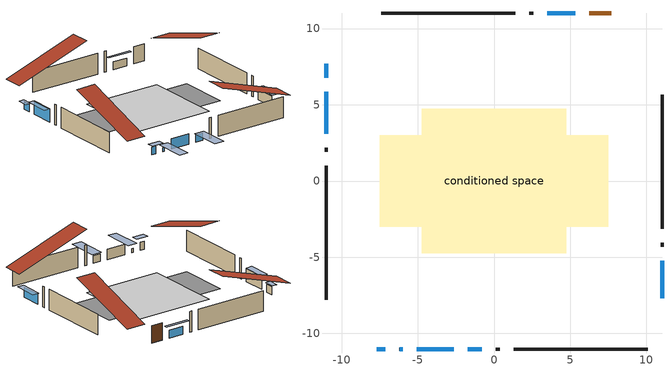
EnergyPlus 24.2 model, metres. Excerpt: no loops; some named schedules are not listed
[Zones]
conditioned space
 floor adiabatic (AdiabaticFloorConstruction): -4.75,-4.75 -4.75,4.75 4.75,4.75 4.75,-4.75 z0
 floor foundation (Slab1 construction): -7.51,-3.01 -7.51,3.01 7.51,3.01 7.51,-3.01 z0
 wall outside (AdiabaticWallConstruction 1): 7.69,11.02 6.25,11.02 z0:2.03
 wall outside (AdiabaticWallConstruction): -7.69,-11.02 -7.13,-11.02 / -11.02,7.69 -11.02,6.77 / -1.72,-11.02 -0.81,-11.02 / 5.32,11.02 3.49,11.02 z0:0.92; -6.2,-11.02 -5.99,-11.02 z0:0.46; 11.02,-7.69 11.02,-5.25 / -5.06,-11.02 -2.65,-11.02 z0:1.22; -11.02,5.84 -11.02,3.1 z0:1.52
 wall outside (Wall1 construction): 2.56,11.02 2.31,11.02 / 0.12,-11.02 0.37,-11.02 / -11.02,2.17 -11.02,1.92 / 11.02,-4.32 11.02,-4.07 z0:2.44
 wall outside (Wall2 construction): 1.38,11.02 -7.41,11.02 / 1.3,-11.02 10.09,-11.02 / -11.02,0.99 -11.02,-7.8 / 11.02,-3.14 11.02,5.65 z0:2.44
 window (WindowConstruction 6): -7.68,-11.02 -7.13,-11.02 z0:0.91
 window (WindowConstruction 7): -6.2,-11.02 -5.99,-11.02 z0:0.46
 window (WindowConstruction): 11.02,-7.68 11.02,-5.25 z0:1.22
 window (WindowConstruction 1): -5.06,-11.02 -2.65,-11.02 z0:1.22
 window (WindowConstruction 2): -11.02,7.68 -11.02,6.77 z0:0.91
 window (WindowConstruction 3): -11.02,5.84 -11.02,3.1 z0:1.52
 window (WindowConstruction 4): -1.72,-11.02 -0.81,-11.02 z0:0.91
 window (WindowConstruction 5): 5.32,11.02 3.49,11.02 z0:0.91
 door (Door): 7.68,11.02 6.25,11.02 z0:2.03
 ceiling adiabatic (AdiabaticFloorConstruction): 4.75,-4.75 4.75,4.75 -4.75,4.75 -4.75,-4.75 z0
 roof outside (Roof1 construction): 8.61,11.02,2.44 8.61,1.89,5.48 11.02,1.89,5.48 11.02,11.02,2.44; -8.61,-11.02,2.44 -8.61,-1.89,5.48 -11.02,-1.89,5.48 -11.02,-11.02,2.44; -11.02,8.61,2.44 -1.89,8.61,5.48 -1.89,11.02,5.48 -11.02,11.02,2.44; 11.02,-8.61,2.44 1.89,-8.61,5.48 1.89,-11.02,5.48 11.02,-11.02,2.44
shading: -6.67,-11.02 -8.15,-11.02 -8.15,-11.78 -6.67,-11.78 z1.37; -5.53,-11.02 -6.66,-11.02 -6.66,-14.68 -5.53,-14.68 z0.92; 11.02,-5.1 11.02,-7.83 11.78,-7.83 11.78,-5.1 z1.37; -11.02,6.62 -11.02,7.83 -11.63,7.83 -11.63,6.62 z1.06; -11.02,3.04 -11.02,5.9 -11.78,5.9 -11.78,3.04 z1.58; -0.66,-11.02 -1.87,-11.02 -1.87,-14.68 -0.66,-14.68 z1.06; 2.88,11.02 5.93,11.02 5.93,11.32 2.88,11.32 z1.52
[Building]
Building 1: Terrain=Suburbs
[Site:Location]
Windsor AP_ON: Latitude {deg}=42.28; Longitude {deg}=-82.96; Time Zone {hr}=-5; Elevation {m}=190; Keep Site Location Information=Yes
[Site:GroundTemperature:Shallow]
6.34957, 4.46684, 4.31606, 5.20952, 8.79623, 12.3662, 15.4612, 17.4219, 17.5884, 15.9938, 12.9777, 9.51722
[Site:WaterMainsTemperature]
Calculation Method=Schedule; Temperature Schedule=mains temperature schedule
[Material] Roughness=Rough; Thermal Absorptance=0.9
Name | Thickness {m} | Conductivity {W/m-K} | Density {kg/m3} | Specific Heat {J/kg-K} | Solar Absorptance | Visible Absorptance
asphalt or fiberglass shingles | 0.00635 | 0.162714 | 1121.4 | 1465.45 | 0.4 | 0.4
concrete 4.0 in. | 0.1016 | 1.803125 | 2242.8 | 837.4 | 0.7 | 0.7
door material | 0.04445 | 0.188738 | 512.64 | 1214.23 | 0.7 | 0.7
floor covering | 0.0127 | 0.0433444 | 54.468 | 1339.84 | 0.6 | 0.6
floor rigid ins; wall rigid ins | 0.512978 | 0.029427 | 32.04 | 1214.23 | 0.7 | 0.7
floor stud and cavity | 0.1397 | 1.75129 | 37.0049 | 1207.88 | 0.7 | 0.7
furniture material conditioned space 1 | 0.1524 | 0.115458 | 640.8 | 1214.23 | 0.6 | 0.6
gypsum board | 0.0127 | 0.160291 | 801 | 837.4 | 0.6 | 0.6
gypsum board 1 | 0.00254 | 0.160291 | 801 | 837.4 | 0.6 | 0.6
osb sheathing 0.5 in. | 0.0127 | 0.115458 | 512.64 | 1214.23 | 0.7 | 0.7
osb sheathing 0.75 in. | 0.01905 | 0.115458 | 512.64 | 1214.23 | 0.7 | 0.7
roof stud and cavity | 0.2032 | 0.169262 | 78.34581 | 1123.46 | 0.7 | 0.7
wall stud and cavity | 0.1397 | 0.176702 | 139.0536 | 1170.24 | 0.7 | 0.7
wall stud and cavity 1 | 0.0889 | 0.192541 | 50.32683 | 1063.81 | 0.7 | 0.7
wall stud and cavity 2 | 0.0889 | 0.380278 | 52.3479 | 1209.89 | 0.7 | 0.7
wall stud and cavity 3 | 0.0889 | 0.391764 | 83.0341 | 1211.67 | 0.7 | 0.7
wood siding | 0.0254 | 0.102417 | 544.68 | 1172.36 | 0.4 | 0.4
wood siding 1 | 0.00254 | 0.102417 | 544.68 | 1172.36 | 0.4 | 0.4
wood siding 2; wood siding 3 | 0.0254 | 0.102417 | 544.68 | 1172.36 | 0.7 | 0.7
[WindowMaterial:SimpleGlazingSystem]
Name | U-Factor {W/m2-K} | Solar Heat Gain Coefficient
WindowMaterial | 2.98606 | 0.56
WindowMaterial 1 | 2.79244 | 0.6
WindowMaterial 2 | 3.02581 | 0.51
WindowMaterial 3 | 2.23316 | 0.62
WindowMaterial 4 | 4.39534 | 0.6
WindowMaterial 5 | 2.94802 | 0.47
WindowMaterial 6 | 6.76988 | 0.73
WindowMaterial 7 | 7.43477 | 0.56
[Construction]
AdiabaticFloorConstruction: floor stud and cavity, floor rigid ins, osb sheathing 0.75 in., floor covering
AdiabaticWallConstruction: wood siding 2, wall rigid ins, wall stud and cavity 2, gypsum board
AdiabaticWallConstruction 1: wood siding 3, wall rigid ins, wall stud and cavity 2, gypsum board
Door: door material
furniture construction conditioned space 1: furniture material conditioned space 1
PartitionWallConstruction: gypsum board, wall stud and cavity 3, gypsum board
Roof1 construction: asphalt or fiberglass shingles, osb sheathing 0.75 in., roof stud and cavity, gypsum board
Slab1 construction: concrete 4.0 in.
Wall1 construction: wood siding, osb sheathing 0.5 in., wall stud and cavity, gypsum board
Wall2 construction: wood siding 1, wall stud and cavity 1, gypsum board 1
WindowConstruction: WindowMaterial
WindowConstruction 1: WindowMaterial 1
WindowConstruction 2: WindowMaterial 2
WindowConstruction 3: WindowMaterial 3
WindowConstruction 4: WindowMaterial 4
WindowConstruction 5: WindowMaterial 5
WindowConstruction 6: WindowMaterial 6
WindowConstruction 7: WindowMaterial 7
[Zone]
conditioned space: Multiplier=1; Volume {m3}=269.9; Part of Total Floor Area=Yes
[Space]
conditioned space 1: Zone=conditioned space; Volume {m3}=269.9
[SurfaceProperty:ExposedFoundationPerimeter]
Slab1: Exposed Perimeter Calculation Method=TotalExposedPerimeter; Total Exposed Perimeter {m}=42.063
[InternalMass] Zone or ZoneList=conditioned space; Space or SpaceList=conditioned space 1
Name | Construction | Surface Area {m2}
furniture mass conditioned space 1 | furniture construction conditioned space 1 | 72.248
partition wall mass | PartitionWallConstruction | 180.62
[Lights]
interior lighting: Zone or ZoneList or Space or SpaceList=conditioned space 1; Schedule=interior lighting schedule; Design Level Calculation Method=LightingLevel; Lighting Level {W}=343.2; Return Air Fraction=0; Fraction Radiant=0.6; Fraction Visible=0.2; Fraction Replaceable=1
[People]
occupants: Zone or ZoneList or Space or SpaceList=conditioned space 1; Number of People Schedule=occupants schedule; Number of People Calculation Method=People; Number of People=3; Fraction Radiant=0.314171; Sensible Heat Fraction=0.56303; Activity Level Schedule=occupants activity schedule; Carbon Dioxide Generation Rate {m3/s-W}=0; Enable ASHRAE 55 Comfort Warnings=No; Mean Radiant Temperature Calculation Type=EnclosureAveraged
[ElectricEquipment] Zone or ZoneList or Space or SpaceList=conditioned space 1; Design Level Calculation Method=EquipmentLevel
Name | Schedule | Design Level {W} | Fraction Latent | Fraction Radiant | Fraction Lost
clothes dryer | clothes dryer schedule | 140.772 | 0.015 | 0.081 | 0.85
clothes washer | clothes washer schedule | 32.1985 | 0.03 | 0.162 | 0.7
cooking range | cooking range schedule | 215.147 | 0.08 | 0.432 | 0.2
dishwasher | dishwasher schedule | 66.8632 | 0.3 | 0.18 | 0.4
fridge | fridge schedule | 72.9452 | 0 | 0.6 | 0
mech vent house fan | mech vent house fan schedule | 0 | 0 | 0 | 1
mech vent house fan cfis | mech vent house fan cfis schedule | 0 | 0 | 0 | 0
misc plug loads | misc plug loads schedule | 494.7 | 0.045 | 0.513 | 0.1
whole house fan | Always On Discrete | 0 | 0 | 0 | 1
[OtherEquipment] Zone or ZoneList or Space or SpaceList=conditioned space 1; Design Level Calculation Method=EquipmentLevel
Name | Fuel Type | Schedule | Design Level {W} | Fraction Latent | Fraction Radiant | Fraction Lost
clothes dryer 1 | Electricity | clothes dryer schedule | 0 | 0.015 | 0.081 | 0.85
cooking range 1 | Electricity | cooking range schedule | 0 | 0.08 | 0.432 | 0.2
general water use latent | None | general water use schedule | 62.594 | 1 | 0 | 0
general water use sensible | None | general water use schedule | -61.6891 | 0 | 0.6 | 0
mech vent house fan latent load | None | Always On Discrete | 0 | 1 | 0 | 0
mech vent house fan sensible load | None | Always On Discrete | 0 | 0 | 0 | 0
water heater energy adjustment1 | NaturalGas | Always On Discrete | 0.01 | 0 | 0 | 1
[ZoneInfiltration:DesignFlowRate] Zone or ZoneList or Space or SpaceList=conditioned space 1; Schedule=Always On Discrete; Design Flow Rate Calculation Method=Flow/Zone; Design Flow Rate {m3/s}=0
infil flow; natural vent flow; whole house fan flow
[ZoneControl:Thermostat]
conditioned space Thermostat: Zone or ZoneList=conditioned space; Control Type Schedule=conditioned space Thermostat Schedule; Control 1=conditioned space temperature setpoint; Temperature Difference Between Cutout And Setpoint {deltaC}=0
[ZoneHVAC:Baseboard:Convective:Electric]
electric baseboard: Availability Schedule=Always On Discrete; Heating Design Capacity {W}=15215.4; Efficiency=1
[AirLoopHVAC:UnitarySystem]
unit heater unitary system: Control Type=Load; Controlling Zone or Thermostat Location=conditioned space; Dehumidification Control Type=None; Availability Schedule=Always On Discrete; Supply Fan=unit heater supply fan; Fan Placement=BlowThrough; Supply Air Fan Operating Mode Schedule=unit heater auto fan schedule; Heating Coil=unit heater htg coil; DX Heating Coil Sizing Ratio=1; Use DOAS DX Cooling Coil=No; Minimum Supply Air Temperature {C}=2; Latent Load Control=SensibleOnlyLoadControl; Cooling Supply Air Flow Rate Method=None; Heating Supply Air Flow Rate Method=SupplyAirFlowRate; Heating Supply Air Flow Rate {m3/s}=0.00141584; No Load Supply Air Flow Rate Method=SupplyAirFlowRate; No Load Supply Air Flow Rate {m3/s}=0; No Load Supply Air Flow Rate Control Set To Low Speed=Yes; Maximum Supply Air Temperature {C}=48.8889; Maximum Outdoor Dry-Bulb Temperature for Supplemental Heater Operation {C}=21; Ancillary On-Cycle Electric Power {W}=0; Ancillary Off-Cycle Electric Power {W}=0
[Fan:SystemModel]
unit heater supply fan: Availability Schedule=Always On Discrete; Design Maximum Air Flow Rate {m3/s}=0.00141584; Speed Control Method=Discrete; Electric Power Minimum Flow Rate Fraction=0.2; Design Pressure Rise {Pa}=500; Motor Efficiency=1; Motor In Air Stream Fraction=1; Design Electric Power Consumption {W}=Autosize; Design Power Sizing Method=PowerPerFlow; Electric Power Per Unit Flow Rate {W/(m3/s)}=1e-06; Electric Power Per Unit Flow Rate Per Unit Pressure {W/((m3/s)-Pa)}=1.66667; Fan Total Efficiency=0.7; Motor Loss Radiative Fraction=0; Number of Speeds=1; Speed Flow Fraction 1=1; Speed Electric Power Fraction 1=1
[Coil:Heating:Fuel]
unit heater htg coil: Availability Schedule=Always On Discrete; Fuel Type=NaturalGas; Burner Efficiency=0.3; Nominal Capacity {W}=0.293071; On Cycle Parasitic Electric Load {W}=0; Off Cycle Parasitic Fuel Load {W}=0
[Zone equipment]
conditioned space: electric baseboard, unit heater unitary system
[Foundation:Kiva]
Foundation Kiva 1: Initial Indoor Air Temperature {C}=18; Wall Height Above Grade {m}=0.1016; Wall Depth Below Slab {m}=0.2032
[Foundation:Kiva:Settings]
Soil Conductivity {W/m-K}=0.849921; Soil Density {kg/m3}=1842.3; Soil Specific Heat {J/kg-K}=418.7; Ground Solar Absorptivity=0.9; Ground Thermal Absorptivity=0.9; Ground Surface Roughness {m}=0.03; Far-Field Width {m}=40; Deep-Ground Boundary Condition=ZeroFlux; Deep-Ground Depth {m}=40; Minimum Cell Dimension {m}=0.2; Maximum Cell Growth Coefficient=3; Simulation Timestep=Timestep
[Exterior:Lights]
exterior lighting: Schedule=exterior lighting schedule; Design Level {W}=75.6
[EnergyManagementSystem:GlobalVariable]
infil_program_Qfan
infil_program_Qinf
natural_vent_program_Qnv
natural_vent_program_Qwhf
[EnergyManagementSystem:Sensor]
Name | Output:Variable or Output:Meter Index Key | Output:Variable or Output:Meter
airflow_gain | infil flow | Infiltration Sensible Heat Gain Energy
airflow_gain_1 | natural vent flow | Infiltration Sensible Heat Gain Energy
airflow_gain_2 | whole house fan flow | Infiltration Sensible Heat Gain Energy
airflow_loss | infil flow | Infiltration Sensible Heat Loss Energy
airflow_loss_1 | natural vent flow | Infiltration Sensible Heat Loss Energy
airflow_loss_2 | whole house fan flow | Infiltration Sensible Heat Loss Energy
clg_load_cond |  | Cooling:EnergyTransfer:Zone:CONDITIONED SPACE
clg_sp_s; clg_sp_s_1 | cooling setpoint | Schedule Value
clothes_dryer_exhaust_0_sch_s | clothes dryer exhaust 0 schedule | Schedule Value
conditioned_space_clg_unmet_s | conditioned space | Zone Cooling Setpoint Not Met Time
conditioned_space_htg_unmet_s | conditioned space | Zone Heating Setpoint Not Met Time
cool_season | cooling season schedule | Schedule Value
fridge_tin_s | conditioned space | Zone Mean Air Temperature
htg_load_cond |  | Heating:EnergyTransfer:Zone:CONDITIONED SPACE
htg_sp_s; htg_sp_s_1 | heating setpoint | Schedule Value
ig_ee_conv | clothes dryer | Electric Equipment Convective Heating Energy
ig_ee_conv_2 | cooking range | Electric Equipment Convective Heating Energy
ig_ee_conv_4 | fridge | Electric Equipment Convective Heating Energy
ig_ee_conv_5 | misc plug loads | Electric Equipment Convective Heating Energy
ig_ee_conv_6 | whole house fan | Electric Equipment Convective Heating Energy
ig_ee_rad | clothes dryer | Electric Equipment Radiant Heating Energy
ig_ee_rad_2 | cooking range | Electric Equipment Radiant Heating Energy
ig_ee_rad_4 | fridge | Electric Equipment Radiant Heating Energy
ig_ee_rad_5 | misc plug loads | Electric Equipment Radiant Heating Energy
ig_ee_rad_6 | whole house fan | Electric Equipment Radiant Heating Energy
ig_lgt_conv | interior lighting | Lights Convective Heating Energy
ig_lgt_rad | interior lighting | Lights Radiant Heating Energy
ig_lgt_vis | interior lighting | Lights Visible Radiation Heating Energy
ig_oe_conv | clothes dryer 1 | Other Equipment Convective Heating Energy
ig_oe_conv_1 | cooking range 1 | Other Equipment Convective Heating Energy
ig_oe_conv_2 | general water use latent | Other Equipment Convective Heating Energy
ig_oe_conv_3 | general water use sensible | Other Equipment Convective Heating Energy
ig_oe_conv_4 | water heater energy adjustment1 | Other Equipment Convective Heating Energy
ig_oe_rad | clothes dryer 1 | Other Equipment Radiant Heating Energy
ig_oe_rad_1 | cooking range 1 | Other Equipment Radiant Heating Energy
ig_oe_rad_2 | general water use latent | Other Equipment Radiant Heating Energy
ig_oe_rad_3 | general water use sensible | Other Equipment Radiant Heating Energy
ig_oe_rad_4 | water heater energy adjustment1 | Other Equipment Radiant Heating Energy
ig_ppl_conv | occupants | People Convective Heating Energy
ig_ppl_rad | occupants | People Radiant Heating Energy
im_conv | furniture mass conditioned space 1 | Surface Inside Face Convection Heat Gain Energy
im_conv_1 | partition wall mass | Surface Inside Face Convection Heat Gain Energy
im_ig | furniture mass conditioned space 1 | Surface Inside Face Internal Gains Radiation Heat Gain Energy
im_ig_1 | partition wall mass | Surface Inside Face Internal Gains Radiation Heat Gain Energy
im_lgt | furniture mass conditioned space 1 | Surface Inside Face Lights Radiation Heat Gain Energy
im_lgt_1 | partition wall mass | Surface Inside Face Lights Radiation Heat Gain Energy
im_sol | furniture mass conditioned space 1 | Surface Inside Face Solar Radiation Heat Gain Energy
im_sol_1 | partition wall mass | Surface Inside Face Solar Radiation Heat Gain Energy
im_surf | furniture mass conditioned space 1 | Surface Inside Face Net Surface Thermal Radiation Heat Gain Energy
im_surf_1 | partition wall mass | Surface Inside Face Net Surface Thermal Radiation Heat Gain Energy
mv_conv | mech vent house fan | Electric Equipment Convective Heating Energy
mv_conv_1 | mech vent house fan cfis | Electric Equipment Convective Heating Energy
mv_conv_2 | mech vent house fan latent load | Other Equipment Convective Heating Energy
mv_conv_3 | mech vent house fan sensible load | Other Equipment Convective Heating Energy
mv_rad | mech vent house fan | Electric Equipment Radiant Heating Energy
mv_rad_1 | mech vent house fan cfis | Electric Equipment Radiant Heating Energy
mv_rad_2 | mech vent house fan latent load | Other Equipment Radiant Heating Energy
mv_rad_3 | mech vent house fan sensible load | Other Equipment Radiant Heating Energy
natural_vent_s | natural vent schedule | Schedule Value
out_pb_s |  | Site Outdoor Air Barometric Pressure
out_wt_s |  | Site Outdoor Air Humidity Ratio
site_vw_s |  | Site Wind Speed
ss_back_out | Window1 | Surface Window Shortwave from Zone Back Out Window Heat Transfer Rate
ss_back_out_1 | Window2 | Surface Window Shortwave from Zone Back Out Window Heat Transfer Rate
ss_back_out_2 | Window3 | Surface Window Shortwave from Zone Back Out Window Heat Transfer Rate
ss_back_out_3 | Window5 | Surface Window Shortwave from Zone Back Out Window Heat Transfer Rate
ss_back_out_4 | Window6 | Surface Window Shortwave from Zone Back Out Window Heat Transfer Rate
ss_back_out_5 | Window7 | Surface Window Shortwave from Zone Back Out Window Heat Transfer Rate
ss_back_out_6 | Window8 | Surface Window Shortwave from Zone Back Out Window Heat Transfer Rate
ss_back_out_7 | Window9 | Surface Window Shortwave from Zone Back Out Window Heat Transfer Rate
ss_conv | Door1 | Surface Inside Face Convection Heat Gain Energy
ss_conv_1 | Window1 | Surface Inside Face Convection Heat Gain Energy
ss_conv_2 | Window2 | Surface Inside Face Convection Heat Gain Energy
ss_conv_3 | Window3 | Surface Inside Face Convection Heat Gain Energy
ss_conv_4 | Window5 | Surface Inside Face Convection Heat Gain Energy
ss_conv_5 | Window6 | Surface Inside Face Convection Heat Gain Energy
ss_conv_6 | Window7 | Surface Inside Face Convection Heat Gain Energy
ss_conv_7 | Window8 | Surface Inside Face Convection Heat Gain Energy
ss_conv_8 | Window9 | Surface Inside Face Convection Heat Gain Energy
ss_ig | Door1 | Surface Inside Face Internal Gains Radiation Heat Gain Energy
ss_ig_1 | Window1 | Surface Inside Face Internal Gains Radiation Heat Gain Energy
ss_ig_2 | Window2 | Surface Inside Face Internal Gains Radiation Heat Gain Energy
ss_ig_3 | Window3 | Surface Inside Face Internal Gains Radiation Heat Gain Energy
ss_ig_4 | Window5 | Surface Inside Face Internal Gains Radiation Heat Gain Energy
ss_ig_5 | Window6 | Surface Inside Face Internal Gains Radiation Heat Gain Energy
ss_ig_6 | Window7 | Surface Inside Face Internal Gains Radiation Heat Gain Energy
ss_ig_7 | Window8 | Surface Inside Face Internal Gains Radiation Heat Gain Energy
ss_ig_8 | Window9 | Surface Inside Face Internal Gains Radiation Heat Gain Energy
ss_lgt | Door1 | Surface Inside Face Lights Radiation Heat Gain Energy
ss_sol | Door1 | Surface Inside Face Solar Radiation Heat Gain Energy
ss_surf | Door1 | Surface Inside Face Net Surface Thermal Radiation Heat Gain Energy
ss_surf_1 | Window1 | Surface Inside Face Net Surface Thermal Radiation Heat Gain Energy
ss_surf_2 | Window2 | Surface Inside Face Net Surface Thermal Radiation Heat Gain Energy
ss_surf_3 | Window3 | Surface Inside Face Net Surface Thermal Radiation Heat Gain Energy
ss_surf_4 | Window5 | Surface Inside Face Net Surface Thermal Radiation Heat Gain Energy
ss_surf_5 | Window6 | Surface Inside Face Net Surface Thermal Radiation Heat Gain Energy
ss_surf_6 | Window7 | Surface Inside Face Net Surface Thermal Radiation Heat Gain Energy
ss_surf_7 | Window8 | Surface Inside Face Net Surface Thermal Radiation Heat Gain Energy
ss_surf_8 | Window9 | Surface Inside Face Net Surface Thermal Radiation Heat Gain Energy
ss_trans_in | Window1 | Surface Window Transmitted Solar Radiation Rate
ss_trans_in_1 | Window2 | Surface Window Transmitted Solar Radiation Rate
ss_trans_in_2 | Window3 | Surface Window Transmitted Solar Radiation Rate
ss_trans_in_3 | Window5 | Surface Window Transmitted Solar Radiation Rate
ss_trans_in_4 | Window6 | Surface Window Transmitted Solar Radiation Rate
ss_trans_in_5 | Window7 | Surface Window Transmitted Solar Radiation Rate
ss_trans_in_6 | Window8 | Surface Window Transmitted Solar Radiation Rate
ss_trans_in_7 | Window9 | Surface Window Transmitted Solar Radiation Rate
ss_trans_out | Window1 | Surface Inside Face Initial Transmitted Diffuse Transmitted Out Window Solar Radiation Rate
ss_trans_out_1 | Window2 | Surface Inside Face Initial Transmitted Diffuse Transmitted Out Window Solar Radiation Rate
ss_trans_out_2 | Window3 | Surface Inside Face Initial Transmitted Diffuse Transmitted Out Window Solar Radiation Rate
ss_trans_out_3 | Window5 | Surface Inside Face Initial Transmitted Diffuse Transmitted Out Window Solar Radiation Rate
ss_trans_out_4 | Window6 | Surface Inside Face Initial Transmitted Diffuse Transmitted Out Window Solar Radiation Rate
ss_trans_out_5 | Window7 | Surface Inside Face Initial Transmitted Diffuse Transmitted Out Window Solar Radiation Rate
ss_trans_out_6 | Window8 | Surface Inside Face Initial Transmitted Diffuse Transmitted Out Window Solar Radiation Rate
ss_trans_out_7 | Window9 | Surface Inside Face Initial Transmitted Diffuse Transmitted Out Window Solar Radiation Rate
s_conv | inferred conditioned ceiling | Surface Inside Face Convection Heat Gain Energy
s_conv_1 | inferred conditioned floor | Surface Inside Face Convection Heat Gain Energy
s_conv_10 | Wall1:90 | Surface Inside Face Convection Heat Gain Energy
s_conv_11 | Wall2:0 | Surface Inside Face Convection Heat Gain Energy
s_conv_12 | Wall2:180 | Surface Inside Face Convection Heat Gain Energy
s_conv_13 | Wall2:270 | Surface Inside Face Convection Heat Gain Energy
s_conv_14 | Wall2:90 | Surface Inside Face Convection Heat Gain Energy
s_conv_2 | Roof1:0 | Surface Inside Face Convection Heat Gain Energy
s_conv_3 | Roof1:180 | Surface Inside Face Convection Heat Gain Energy
s_conv_4 | Roof1:270 | Surface Inside Face Convection Heat Gain Energy
s_conv_5 | Roof1:90 | Surface Inside Face Convection Heat Gain Energy
s_conv_6 | Slab1 | Surface Inside Face Convection Heat Gain Energy
s_conv_7 | Wall1:0 | Surface Inside Face Convection Heat Gain Energy
s_conv_8 | Wall1:180 | Surface Inside Face Convection Heat Gain Energy
s_conv_9 | Wall1:270 | Surface Inside Face Convection Heat Gain Energy
s_ig | inferred conditioned ceiling | Surface Inside Face Internal Gains Radiation Heat Gain Energy
s_ig_1 | inferred conditioned floor | Surface Inside Face Internal Gains Radiation Heat Gain Energy
s_ig_10 | Wall1:90 | Surface Inside Face Internal Gains Radiation Heat Gain Energy
s_ig_11 | Wall2:0 | Surface Inside Face Internal Gains Radiation Heat Gain Energy
s_ig_12 | Wall2:180 | Surface Inside Face Internal Gains Radiation Heat Gain Energy
s_ig_13 | Wall2:270 | Surface Inside Face Internal Gains Radiation Heat Gain Energy
s_ig_14 | Wall2:90 | Surface Inside Face Internal Gains Radiation Heat Gain Energy
s_ig_2 | Roof1:0 | Surface Inside Face Internal Gains Radiation Heat Gain Energy
s_ig_3 | Roof1:180 | Surface Inside Face Internal Gains Radiation Heat Gain Energy
s_ig_4 | Roof1:270 | Surface Inside Face Internal Gains Radiation Heat Gain Energy
s_ig_5 | Roof1:90 | Surface Inside Face Internal Gains Radiation Heat Gain Energy
s_ig_6 | Slab1 | Surface Inside Face Internal Gains Radiation Heat Gain Energy
s_ig_7 | Wall1:0 | Surface Inside Face Internal Gains Radiation Heat Gain Energy
s_ig_8 | Wall1:180 | Surface Inside Face Internal Gains Radiation Heat Gain Energy
s_ig_9 | Wall1:270 | Surface Inside Face Internal Gains Radiation Heat Gain Energy
s_lgt | inferred conditioned ceiling | Surface Inside Face Lights Radiation Heat Gain Energy
s_lgt_1 | inferred conditioned floor | Surface Inside Face Lights Radiation Heat Gain Energy
s_lgt_10 | Wall1:90 | Surface Inside Face Lights Radiation Heat Gain Energy
s_lgt_11 | Wall2:0 | Surface Inside Face Lights Radiation Heat Gain Energy
s_lgt_12 | Wall2:180 | Surface Inside Face Lights Radiation Heat Gain Energy
s_lgt_13 | Wall2:270 | Surface Inside Face Lights Radiation Heat Gain Energy
s_lgt_14 | Wall2:90 | Surface Inside Face Lights Radiation Heat Gain Energy
s_lgt_2 | Roof1:0 | Surface Inside Face Lights Radiation Heat Gain Energy
s_lgt_3 | Roof1:180 | Surface Inside Face Lights Radiation Heat Gain Energy
s_lgt_4 | Roof1:270 | Surface Inside Face Lights Radiation Heat Gain Energy
s_lgt_5 | Roof1:90 | Surface Inside Face Lights Radiation Heat Gain Energy
s_lgt_6 | Slab1 | Surface Inside Face Lights Radiation Heat Gain Energy
s_lgt_7 | Wall1:0 | Surface Inside Face Lights Radiation Heat Gain Energy
s_lgt_8 | Wall1:180 | Surface Inside Face Lights Radiation Heat Gain Energy
s_lgt_9 | Wall1:270 | Surface Inside Face Lights Radiation Heat Gain Energy
s_sol | inferred conditioned ceiling | Surface Inside Face Solar Radiation Heat Gain Energy
s_sol_1 | inferred conditioned floor | Surface Inside Face Solar Radiation Heat Gain Energy
s_sol_10 | Wall1:90 | Surface Inside Face Solar Radiation Heat Gain Energy
s_sol_11 | Wall2:0 | Surface Inside Face Solar Radiation Heat Gain Energy
s_sol_12 | Wall2:180 | Surface Inside Face Solar Radiation Heat Gain Energy
s_sol_13 | Wall2:270 | Surface Inside Face Solar Radiation Heat Gain Energy
s_sol_14 | Wall2:90 | Surface Inside Face Solar Radiation Heat Gain Energy
s_sol_2 | Roof1:0 | Surface Inside Face Solar Radiation Heat Gain Energy
s_sol_3 | Roof1:180 | Surface Inside Face Solar Radiation Heat Gain Energy
s_sol_4 | Roof1:270 | Surface Inside Face Solar Radiation Heat Gain Energy
s_sol_5 | Roof1:90 | Surface Inside Face Solar Radiation Heat Gain Energy
s_sol_6 | Slab1 | Surface Inside Face Solar Radiation Heat Gain Energy
s_sol_7 | Wall1:0 | Surface Inside Face Solar Radiation Heat Gain Energy
s_sol_8 | Wall1:180 | Surface Inside Face Solar Radiation Heat Gain Energy
s_sol_9 | Wall1:270 | Surface Inside Face Solar Radiation Heat Gain Energy
s_surf | inferred conditioned ceiling | Surface Inside Face Net Surface Thermal Radiation Heat Gain Energy
s_surf_1 | inferred conditioned floor | Surface Inside Face Net Surface Thermal Radiation Heat Gain Energy
s_surf_10 | Wall1:90 | Surface Inside Face Net Surface Thermal Radiation Heat Gain Energy
s_surf_11 | Wall2:0 | Surface Inside Face Net Surface Thermal Radiation Heat Gain Energy
s_surf_12 | Wall2:180 | Surface Inside Face Net Surface Thermal Radiation Heat Gain Energy
